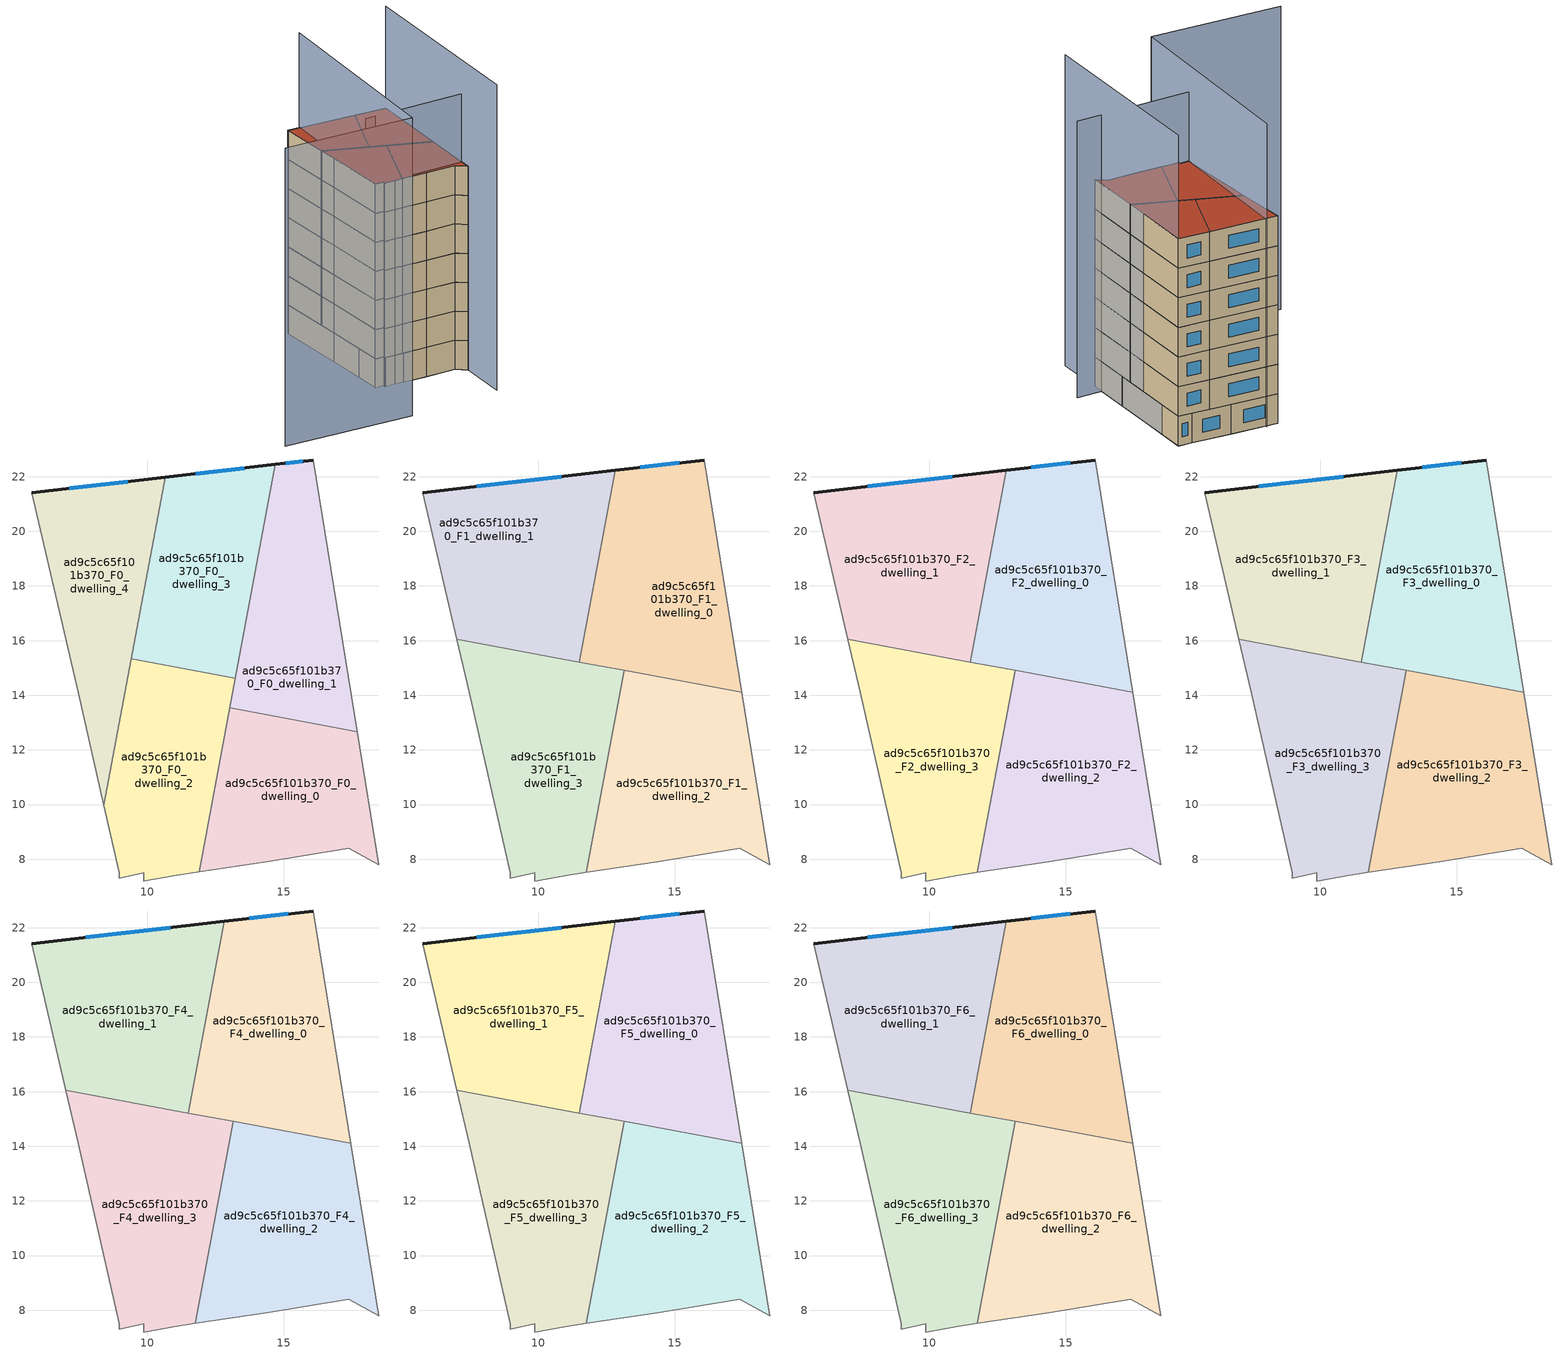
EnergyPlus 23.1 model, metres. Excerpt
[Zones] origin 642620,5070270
ad9c5c65f101b370_F0_dwelling_0
 floor ground (EU_floor_Construction): 18.48,7.8 17.69,12.67 13.03,13.54 11.9,7.54 14.38,7.9 17.38,8.4 z0
 wall adiabatic (EU_wall_Construction): 17.69,12.67 18.48,7.8 17.38,8.4 14.38,7.9 11.9,7.54 z0:3
 wall to ad9c5c65f101b370_F0_dwelling_1 (EU_wall_Construction): 13.03,13.54 17.69,12.67 z0:3
 wall to ad9c5c65f101b370_F0_dwelling_2 (EU_wall_Construction): 11.9,7.54 13.03,13.54 z0:3
ad9c5c65f101b370_F0_dwelling_1
 floor ground (EU_floor_Construction): 17.69,12.67 16.09,22.61 14.7,22.45 13.03,13.54 z0
 wall outside (EU_wall_Construction): 14.7,22.45 16.09,22.61 z0:3
 wall adiabatic (EU_wall_Construction): 16.09,22.61 17.69,12.67 z0:3
 wall to ad9c5c65f101b370_F0_dwelling_3 (EU_wall_Construction): 13.23,14.62 14.7,22.45 z0:3
 wall to ad9c5c65f101b370_F0_dwelling_2 (EU_wall_Construction): 13.03,13.54 13.23,14.62 z0:3
 window (EU_Window_Construction): 15.09,22.49 15.7,22.57 z0.84:2.16
ad9c5c65f101b370_F0_dwelling_2
 floor ground (EU_floor_Construction): 11.9,7.54 13.23,14.62 9.42,15.33 8.41,9.98 8.98,7.5 8.98,7.3 9.88,7.5 9.88,7.2 9.93,7.21 10.98,7.4 z0
 wall adiabatic (EU_wall_Construction): 11.9,7.54 10.98,7.4 9.93,7.21 9.88,7.2 9.88,7.5 8.98,7.3 8.98,7.5 8.41,9.98 z0:3
 wall to ad9c5c65f101b370_F0_dwelling_3 (EU_wall_Construction): 9.42,15.33 13.23,14.62 z0:3
 wall to ad9c5c65f101b370_F0_dwelling_4 (EU_wall_Construction): 8.41,9.98 9.42,15.33 z0:3
ad9c5c65f101b370_F0_dwelling_3
 floor ground (EU_floor_Construction): 13.23,14.62 14.7,22.45 10.66,21.98 9.42,15.33 z0
 wall outside (EU_wall_Construction): 10.66,21.98 14.7,22.45 z0:3
 wall to ad9c5c65f101b370_F0_dwelling_4 (EU_wall_Construction): 9.42,15.33 10.66,21.98 z0:3
 window (EU_Window_Construction): 11.79,22.11 13.57,22.32 z0.84:2.16
ad9c5c65f101b370_F0_dwelling_4
 floor ground (EU_floor_Construction): 8.41,9.98 10.66,21.98 5.78,21.41 7.48,14.11 z0
 wall outside (EU_wall_Construction): 5.78,21.41 10.66,21.98 z0:3
 wall adiabatic (EU_wall_Construction): 8.41,9.98 7.48,14.11 5.78,21.41 z0:3
 window (EU_Window_Construction): 7.15,21.57 9.29,21.82 z0.84:2.16
ad9c5c65f101b370_F1_dwelling_0
 floor to ad9c5c65f101b370_F0_dwelling_1 (EU_floor_Construction): 17.46,14.1 16.09,22.61 14.7,22.45 13.28,14.88 z3
 floor to ad9c5c65f101b370_F0_dwelling_3 (EU_floor_Construction): 13.28,14.88 14.7,22.45 12.83,22.23 11.52,15.21 z3
 wall outside (EU_wall_Construction): 12.83,22.23 16.09,22.61 z3:6
 wall to ad9c5c65f101b370_F1_dwelling_1 (EU_wall_Construction): 11.52,15.21 12.83,22.23 z3:6
 wall adiabatic (EU_wall_Construction): 16.09,22.61 17.46,14.1 z3:6
 wall to ad9c5c65f101b370_F1_dwelling_2 (EU_wall_Construction): 17.46,14.1 13.15,14.91 z3:6
 wall to ad9c5c65f101b370_F1_dwelling_3 (EU_wall_Construction): 13.15,14.91 11.52,15.21 z3:6
 window (EU_Window_Construction): 13.74,22.34 15.17,22.51 z3.84:5.16
ad9c5c65f101b370_F1_dwelling_1
 floor to ad9c5c65f101b370_F0_dwelling_4 (EU_floor_Construction): 9.46,15.6 10.66,21.98 5.78,21.41 7.02,16.06 z3
 floor to ad9c5c65f101b370_F0_dwelling_3 (EU_floor_Construction): 11.52,15.21 12.83,22.23 10.66,21.98 9.46,15.6 z3
 wall outside (EU_wall_Construction): 5.78,21.41 12.83,22.23 z3:6
 wall adiabatic (EU_wall_Construction): 7.02,16.06 5.78,21.41 z3:6
 wall to ad9c5c65f101b370_F1_dwelling_3 (EU_wall_Construction): 11.52,15.21 7.02,16.06 z3:6
 window (EU_Window_Construction): 7.75,21.64 10.85,22 z3.84:5.16
ad9c5c65f101b370_F1_dwelling_2
 floor to ad9c5c65f101b370_F0_dwelling_0 (EU_floor_Construction): 18.48,7.8 17.69,12.67 13.03,13.54 11.9,7.54 14.38,7.9 17.38,8.4 z3
 floor to ad9c5c65f101b370_F0_dwelling_2 (EU_floor_Construction): 11.9,7.54 13.23,14.62 13.1,14.64 11.77,7.52 z3
 floor to ad9c5c65f101b370_F0_dwelling_1 (EU_floor_Construction): 17.69,12.67 17.46,14.1 13.28,14.88 13.03,13.54 z3
 floor to ad9c5c65f101b370_F0_dwelling_3 (EU_floor_Construction): 13.23,14.62 13.28,14.88 13.15,14.91 13.1,14.64 z3
 wall adiabatic (EU_wall_Construction): 17.46,14.1 18.48,7.8 17.38,8.4 14.38,7.9 11.77,7.52 z3:6
 wall to ad9c5c65f101b370_F1_dwelling_3 (EU_wall_Construction): 11.77,7.52 13.15,14.91 z3:6
ad9c5c65f101b370_F1_dwelling_3
 floor to ad9c5c65f101b370_F0_dwelling_2 (EU_floor_Construction): 11.77,7.52 13.1,14.64 9.42,15.33 8.41,9.98 8.98,7.5 8.98,7.3 9.88,7.5 9.88,7.2 9.93,7.21 10.98,7.4 z3
 floor to ad9c5c65f101b370_F0_dwelling_4 (EU_floor_Construction): 8.41,9.98 9.46,15.6 7.02,16.06 7.48,14.11 z3
 floor to ad9c5c65f101b370_F0_dwelling_3 (EU_floor_Construction): 13.1,14.64 13.15,14.91 9.46,15.6 9.42,15.33 z3
 wall adiabatic (EU_wall_Construction): 11.77,7.52 10.98,7.4 9.88,7.2 9.88,7.5 8.98,7.3 8.98,7.5 7.48,14.11 7.02,16.06 z3:6
ad9c5c65f101b370_F2_dwelling_0
 floor to ad9c5c65f101b370_F1_dwelling_0 (EU_floor_Construction): 17.46,14.1 16.09,22.61 12.83,22.23 11.52,15.21 z6
 wall outside (EU_wall_Construction): 12.83,22.23 16.09,22.61 z6:9
 wall to ad9c5c65f101b370_F2_dwelling_1 (EU_wall_Construction): 11.52,15.21 12.83,22.23 z6:9
 wall adiabatic (EU_wall_Construction): 16.09,22.61 17.46,14.1 z6:9
 wall to ad9c5c65f101b370_F2_dwelling_2 (EU_wall_Construction): 17.46,14.1 13.15,14.91 z6:9
 wall to ad9c5c65f101b370_F2_dwelling_3 (EU_wall_Construction): 13.15,14.91 11.52,15.21 z6:9
 window (EU_Window_Construction): 13.74,22.34 15.17,22.51 z6.84:8.16
ad9c5c65f101b370_F2_dwelling_1
 floor to ad9c5c65f101b370_F1_dwelling_1 (EU_floor_Construction): 11.52,15.21 12.83,22.23 5.78,21.41 7.02,16.06 z6
 wall outside (EU_wall_Construction): 5.78,21.41 12.83,22.23 z6:9
 wall adiabatic (EU_wall_Construction): 7.02,16.06 5.78,21.41 z6:9
 wall to ad9c5c65f101b370_F2_dwelling_3 (EU_wall_Construction): 11.52,15.21 7.02,16.06 z6:9
 window (EU_Window_Construction): 7.75,21.64 10.85,22 z6.84:8.16
ad9c5c65f101b370_F2_dwelling_2
 floor to ad9c5c65f101b370_F1_dwelling_2 (EU_floor_Construction): 18.48,7.8 17.46,14.1 13.15,14.91 11.77,7.52 14.38,7.9 17.38,8.4 z6
 wall adiabatic (EU_wall_Construction): 17.46,14.1 18.48,7.8 17.38,8.4 14.38,7.9 11.77,7.52 z6:9
 wall to ad9c5c65f101b370_F2_dwelling_3 (EU_wall_Construction): 11.77,7.52 13.15,14.91 z6:9
ad9c5c65f101b370_F2_dwelling_3
 floor to ad9c5c65f101b370_F1_dwelling_3 (EU_floor_Construction): 11.77,7.52 13.15,14.91 7.02,16.06 7.48,14.11 8.98,7.5 8.98,7.3 9.88,7.5 9.88,7.2 10.98,7.4 z6
 wall adiabatic (EU_wall_Construction): 11.77,7.52 10.98,7.4 9.88,7.2 9.88,7.5 8.98,7.3 8.98,7.5 7.48,14.11 7.02,16.06 z6:9
ad9c5c65f101b370_F3_dwelling_0
 floor to ad9c5c65f101b370_F2_dwelling_0 (EU_floor_Construction): 17.46,14.1 16.09,22.61 12.83,22.23 11.52,15.21 z9
 wall outside (EU_wall_Construction): 12.83,22.23 16.09,22.61 z9:12
 wall to ad9c5c65f101b370_F3_dwelling_1 (EU_wall_Construction): 11.52,15.21 12.83,22.23 z9:12
 wall adiabatic (EU_wall_Construction): 16.09,22.61 17.46,14.1 z9:12
 wall to ad9c5c65f101b370_F3_dwelling_2 (EU_wall_Construction): 17.46,14.1 13.15,14.91 z9:12
 wall to ad9c5c65f101b370_F3_dwelling_3 (EU_wall_Construction): 13.15,14.91 11.52,15.21 z9:12
 window (EU_Window_Construction): 13.74,22.34 15.17,22.51 z9.84:11.16
ad9c5c65f101b370_F3_dwelling_1
 floor to ad9c5c65f101b370_F2_dwelling_1 (EU_floor_Construction): 11.52,15.21 12.83,22.23 5.78,21.41 7.02,16.06 z9
 wall outside (EU_wall_Construction): 5.78,21.41 12.83,22.23 z9:12
 wall adiabatic (EU_wall_Construction): 7.02,16.06 5.78,21.41 z9:12
 wall to ad9c5c65f101b370_F3_dwelling_3 (EU_wall_Construction): 11.52,15.21 7.02,16.06 z9:12
 window (EU_Window_Construction): 7.75,21.64 10.85,22 z9.84:11.16
ad9c5c65f101b370_F3_dwelling_2
 floor to ad9c5c65f101b370_F2_dwelling_2 (EU_floor_Construction): 18.48,7.8 17.46,14.1 13.15,14.91 11.77,7.52 14.38,7.9 17.38,8.4 z9
 wall adiabatic (EU_wall_Construction): 17.46,14.1 18.48,7.8 17.38,8.4 14.38,7.9 11.77,7.52 z9:12
 wall to ad9c5c65f101b370_F3_dwelling_3 (EU_wall_Construction): 11.77,7.52 13.15,14.91 z9:12
ad9c5c65f101b370_F3_dwelling_3
 floor to ad9c5c65f101b370_F2_dwelling_3 (EU_floor_Construction): 11.77,7.52 13.15,14.91 7.02,16.06 7.48,14.11 8.98,7.5 8.98,7.3 9.88,7.5 9.88,7.2 10.98,7.4 z9
 wall adiabatic (EU_wall_Construction): 11.77,7.52 10.98,7.4 9.88,7.2 9.88,7.5 8.98,7.3 8.98,7.5 7.48,14.11 7.02,16.06 z9:12
ad9c5c65f101b370_F4_dwelling_0
 floor to ad9c5c65f101b370_F3_dwelling_0 (EU_floor_Construction): 17.46,14.1 16.09,22.61 12.83,22.23 11.52,15.21 z12
 wall outside (EU_wall_Construction): 12.83,22.23 16.09,22.61 z12:15
 wall to ad9c5c65f101b370_F4_dwelling_1 (EU_wall_Construction): 11.52,15.21 12.83,22.23 z12:15
 wall adiabatic (EU_wall_Construction): 16.09,22.61 17.46,14.1 z12:15
 wall to ad9c5c65f101b370_F4_dwelling_2 (EU_wall_Construction): 17.46,14.1 13.15,14.91 z12:15
 wall to ad9c5c65f101b370_F4_dwelling_3 (EU_wall_Construction): 13.15,14.91 11.52,15.21 z12:15
 window (EU_Window_Construction): 13.74,22.34 15.17,22.51 z12.84:14.16
ad9c5c65f101b370_F4_dwelling_1
 floor to ad9c5c65f101b370_F3_dwelling_1 (EU_floor_Construction): 11.52,15.21 12.83,22.23 5.78,21.41 7.02,16.06 z12
 wall outside (EU_wall_Construction): 5.78,21.41 12.83,22.23 z12:15
 wall adiabatic (EU_wall_Construction): 7.02,16.06 5.78,21.41 z12:15
 wall to ad9c5c65f101b370_F4_dwelling_3 (EU_wall_Construction): 11.52,15.21 7.02,16.06 z12:15
 window (EU_Window_Construction): 7.75,21.64 10.85,22 z12.84:14.16
ad9c5c65f101b370_F4_dwelling_2
 floor to ad9c5c65f101b370_F3_dwelling_2 (EU_floor_Construction): 18.48,7.8 17.46,14.1 13.15,14.91 11.77,7.52 14.38,7.9 17.38,8.4 z12
 wall adiabatic (EU_wall_Construction): 17.46,14.1 18.48,7.8 17.38,8.4 14.38,7.9 11.77,7.52 z12:15
 wall to ad9c5c65f101b370_F4_dwelling_3 (EU_wall_Construction): 11.77,7.52 13.15,14.91 z12:15
ad9c5c65f101b370_F4_dwelling_3
 floor to ad9c5c65f101b370_F3_dwelling_3 (EU_floor_Construction): 11.77,7.52 13.15,14.91 7.02,16.06 7.48,14.11 8.98,7.5 8.98,7.3 9.88,7.5 9.88,7.2 10.98,7.4 z12
 wall adiabatic (EU_wall_Construction): 11.77,7.52 10.98,7.4 9.88,7.2 9.88,7.5 8.98,7.3 8.98,7.5 7.48,14.11 7.02,16.06 z12:15
ad9c5c65f101b370_F5_dwelling_0
 floor to ad9c5c65f101b370_F4_dwelling_0 (EU_floor_Construction): 17.46,14.1 16.09,22.61 12.83,22.23 11.52,15.21 z15
 wall outside (EU_wall_Construction): 12.83,22.23 16.09,22.61 z15:18
 wall to ad9c5c65f101b370_F5_dwelling_1 (EU_wall_Construction): 11.52,15.21 12.83,22.23 z15:18
 wall adiabatic (EU_wall_Construction): 16.09,22.61 17.46,14.1 z15:18
 wall to ad9c5c65f101b370_F5_dwelling_2 (EU_wall_Construction): 17.46,14.1 13.15,14.91 z15:18
 wall to ad9c5c65f101b370_F5_dwelling_3 (EU_wall_Construction): 13.15,14.91 11.52,15.21 z15:18
 window (EU_Window_Construction): 13.74,22.34 15.17,22.51 z15.84:17.16
ad9c5c65f101b370_F5_dwelling_1
 floor to ad9c5c65f101b370_F4_dwelling_1 (EU_floor_Construction): 11.52,15.21 12.83,22.23 5.78,21.41 7.02,16.06 z15
 wall outside (EU_wall_Construction): 5.78,21.41 12.83,22.23 z15:18
 wall adiabatic (EU_wall_Construction): 7.02,16.06 5.78,21.41 z15:18
 wall to ad9c5c65f101b370_F5_dwelling_3 (EU_wall_Construction): 11.52,15.21 7.02,16.06 z15:18
 window (EU_Window_Construction): 7.75,21.64 10.85,22 z15.84:17.16
ad9c5c65f101b370_F5_dwelling_2
 floor to ad9c5c65f101b370_F4_dwelling_2 (EU_floor_Construction): 18.48,7.8 17.46,14.1 13.15,14.91 11.77,7.52 14.38,7.9 17.38,8.4 z15
 wall adiabatic (EU_wall_Construction): 17.46,14.1 18.48,7.8 17.38,8.4 14.38,7.9 11.77,7.52 z15:18
 wall to ad9c5c65f101b370_F5_dwelling_3 (EU_wall_Construction): 11.77,7.52 13.15,14.91 z15:18
ad9c5c65f101b370_F5_dwelling_3
 floor to ad9c5c65f101b370_F4_dwelling_3 (EU_floor_Construction): 11.77,7.52 13.15,14.91 7.02,16.06 7.48,14.11 8.98,7.5 8.98,7.3 9.88,7.5 9.88,7.2 10.98,7.4 z15
 wall adiabatic (EU_wall_Construction): 11.77,7.52 10.98,7.4 9.88,7.2 9.88,7.5 8.98,7.3 8.98,7.5 7.48,14.11 7.02,16.06 z15:18
ad9c5c65f101b370_F6_dwelling_0
 floor to ad9c5c65f101b370_F5_dwelling_0 (EU_floor_Construction): 17.46,14.1 16.09,22.61 12.83,22.23 11.52,15.21 z18
 wall outside (EU_wall_Construction): 12.83,22.23 16.09,22.61 z18:21
 wall to ad9c5c65f101b370_F6_dwelling_1 (EU_wall_Construction): 11.52,15.21 12.83,22.23 z18:21
 wall adiabatic (EU_wall_Construction): 16.09,22.61 17.46,14.1 z18:21
 wall to ad9c5c65f101b370_F6_dwelling_2 (EU_wall_Construction): 17.46,14.1 13.15,14.91 z18:21
 wall to ad9c5c65f101b370_F6_dwelling_3 (EU_wall_Construction): 13.15,14.91 11.52,15.21 z18:21
 window (EU_Window_Construction): 13.74,22.34 15.17,22.51 z18.84:20.16
 roof outside (EU_roof_Construction): 16.09,22.61 17.46,14.1 11.52,15.21 12.83,22.23 z21
ad9c5c65f101b370_F6_dwelling_1
 floor to ad9c5c65f101b370_F5_dwelling_1 (EU_floor_Construction): 11.52,15.21 12.83,22.23 5.78,21.41 7.02,16.06 z18
 wall outside (EU_wall_Construction): 5.78,21.41 12.83,22.23 z18:21
 wall adiabatic (EU_wall_Construction): 7.02,16.06 5.78,21.41 z18:21
 wall to ad9c5c65f101b370_F6_dwelling_3 (EU_wall_Construction): 11.52,15.21 7.02,16.06 z18:21
 window (EU_Window_Construction): 7.75,21.64 10.85,22 z18.84:20.16
 roof outside (EU_roof_Construction): 12.83,22.23 11.52,15.21 7.02,16.06 5.78,21.41 z21
ad9c5c65f101b370_F6_dwelling_2
 floor to ad9c5c65f101b370_F5_dwelling_2 (EU_floor_Construction): 18.48,7.8 17.46,14.1 13.15,14.91 11.77,7.52 14.38,7.9 17.38,8.4 z18
 wall adiabatic (EU_wall_Construction): 17.46,14.1 18.48,7.8 17.38,8.4 14.38,7.9 11.77,7.52 z18:21
 wall to ad9c5c65f101b370_F6_dwelling_3 (EU_wall_Construction): 11.77,7.52 13.15,14.91 z18:21
 roof outside (EU_roof_Construction): 17.46,14.1 18.48,7.8 17.38,8.4 14.38,7.9 11.77,7.52 13.15,14.91 z21
ad9c5c65f101b370_F6_dwelling_3
 floor to ad9c5c65f101b370_F5_dwelling_3 (EU_floor_Construction): 11.77,7.52 13.15,14.91 7.02,16.06 7.48,14.11 8.98,7.5 8.98,7.3 9.88,7.5 9.88,7.2 10.98,7.4 z18
 wall adiabatic (EU_wall_Construction): 11.77,7.52 10.98,7.4 9.88,7.2 9.88,7.5 8.98,7.3 8.98,7.5 7.48,14.11 7.02,16.06 z18:21
 roof outside (EU_roof_Construction): 13.15,14.91 11.77,7.52 10.98,7.4 9.88,7.2 9.88,7.5 8.98,7.3 8.98,7.5 7.48,14.11 7.02,16.06 z21
shading: 7.93,7.15 20.83,9.47 z0:28; 7.04,21.75 9.94,0.4 / 9.94,0.4 -3.53,-1.43 z0:30.7; 19.32,2.65 16.09,22.61 z0:31.5
[Building]
EU S2 Campaign: North Axis=0; Terrain=City; Solar Distribution=FullExterior
[Site:Location]
Lyon-Bron: Latitude=45.75; Longitude=5; Time Zone=1; Elevation=198
[SizingPeriod:WeatherFileDays]
AnnualSizingPeriod: Begin Month=1; Begin Day of Month=1; End Month=12; End Day of Month=31; Day of Week for Start Day=Monday; Use Weather File Daylight Saving Period=No; Use Weather File Rain and Snow Indicators=No
[MATERIAL]
EU_InternalMass_Material: Roughness=MediumRough; Thickness=0.1; Conductivity=1; Density=1800; Specific Heat=900; Thermal Absorptance=0.9; Solar Absorptance=0.7; Visible Absorptance=0.7
[MATERIAL:NOMASS] Roughness=MediumRough; Thermal Absorptance=0.9; Solar Absorptance=0.7; Visible Absorptance=0.7
Name | Thermal Resistance
EU_wall_NoMass | 0.776494
EU_roof_NoMass | 0.486893
EU_floor_NoMass | 0.421597
[WINDOWMATERIAL:SIMPLEGLAZINGSYSTEM]
EU_Window_SimpleGlazing: UFactor=4.24961; Solar Heat Gain Coefficient=0.83; Visible Transmittance=0.83
[CONSTRUCTION]
EU_wall_Construction: EU_wall_NoMass
EU_roof_Construction: EU_roof_NoMass
EU_floor_Construction: EU_floor_NoMass
EU_InternalMass_Construction: EU_InternalMass_Material
EU_Window_Construction: EU_Window_SimpleGlazing
[ZONE] Type=1; Multiplier=1; Ceiling Height=autocalculate; Floor Area=autocalculate; Part of Total Floor Area=Yes
Name | Volume
ad9c5c65f101b370_F0_dwelling_0 | 85.6956
ad9c5c65f101b370_F1_dwelling_0; ad9c5c65f101b370_F2_dwelling_0; ad9c5c65f101b370_F3_dwelling_0; ad9c5c65f101b370_F4_dwelling_0; ad9c5c65f101b370_F5_dwelling_0; ad9c5c65f101b370_F6_dwelling_0; ad9c5c65f101b370_F1_dwelling_1; ad9c5c65f101b370_F2_dwelling_1; ad9c5c65f101b370_F3_dwelling_1; ad9c5c65f101b370_F4_dwelling_1; ad9c5c65f101b370_F5_dwelling_1; ad9c5c65f101b370_F6_dwelling_1 | 107.144
ad9c5c65f101b370_F0_dwelling_1 | 85.7007
ad9c5c65f101b370_F0_dwelling_2 | 85.719
ad9c5c65f101b370_F1_dwelling_2; ad9c5c65f101b370_F2_dwelling_2; ad9c5c65f101b370_F3_dwelling_2; ad9c5c65f101b370_F4_dwelling_2; ad9c5c65f101b370_F5_dwelling_2; ad9c5c65f101b370_F6_dwelling_2 | 107.134
ad9c5c65f101b370_F0_dwelling_3 | 85.7314
ad9c5c65f101b370_F1_dwelling_3; ad9c5c65f101b370_F2_dwelling_3; ad9c5c65f101b370_F3_dwelling_3; ad9c5c65f101b370_F4_dwelling_3; ad9c5c65f101b370_F5_dwelling_3; ad9c5c65f101b370_F6_dwelling_3 | 107.14
ad9c5c65f101b370_F0_dwelling_4 | 85.6948
[INTERNALMASS] Construction=EU_InternalMass_Construction
Name | Zone or ZoneList | Surface Area
ad9c5c65f101b370_F0_dwelling_0_EU_InternalMass | ad9c5c65f101b370_F0_dwelling_0 | 28.5659
ad9c5c65f101b370_F0_dwelling_1_EU_InternalMass | ad9c5c65f101b370_F0_dwelling_1 | 28.5675
ad9c5c65f101b370_F0_dwelling_2_EU_InternalMass | ad9c5c65f101b370_F0_dwelling_2 | 28.5735
ad9c5c65f101b370_F0_dwelling_3_EU_InternalMass | ad9c5c65f101b370_F0_dwelling_3 | 28.5773
ad9c5c65f101b370_F0_dwelling_4_EU_InternalMass | ad9c5c65f101b370_F0_dwelling_4 | 28.5651
ad9c5c65f101b370_F1_dwelling_0_EU_InternalMass | ad9c5c65f101b370_F1_dwelling_0 | 35.7145
ad9c5c65f101b370_F1_dwelling_1_EU_InternalMass | ad9c5c65f101b370_F1_dwelling_1 | 35.7146
ad9c5c65f101b370_F1_dwelling_2_EU_InternalMass | ad9c5c65f101b370_F1_dwelling_2 | 35.7112
ad9c5c65f101b370_F1_dwelling_3_EU_InternalMass | ad9c5c65f101b370_F1_dwelling_3 | 35.7138
ad9c5c65f101b370_F2_dwelling_0_EU_InternalMass | ad9c5c65f101b370_F2_dwelling_0 | 35.7145
ad9c5c65f101b370_F2_dwelling_1_EU_InternalMass | ad9c5c65f101b370_F2_dwelling_1 | 35.7146
ad9c5c65f101b370_F2_dwelling_2_EU_InternalMass | ad9c5c65f101b370_F2_dwelling_2 | 35.7112
ad9c5c65f101b370_F2_dwelling_3_EU_InternalMass | ad9c5c65f101b370_F2_dwelling_3 | 35.7138
ad9c5c65f101b370_F3_dwelling_0_EU_InternalMass | ad9c5c65f101b370_F3_dwelling_0 | 35.7145
ad9c5c65f101b370_F3_dwelling_1_EU_InternalMass | ad9c5c65f101b370_F3_dwelling_1 | 35.7146
ad9c5c65f101b370_F3_dwelling_2_EU_InternalMass | ad9c5c65f101b370_F3_dwelling_2 | 35.7112
ad9c5c65f101b370_F3_dwelling_3_EU_InternalMass | ad9c5c65f101b370_F3_dwelling_3 | 35.7138
ad9c5c65f101b370_F4_dwelling_0_EU_InternalMass | ad9c5c65f101b370_F4_dwelling_0 | 35.7145
ad9c5c65f101b370_F4_dwelling_1_EU_InternalMass | ad9c5c65f101b370_F4_dwelling_1 | 35.7146
ad9c5c65f101b370_F4_dwelling_2_EU_InternalMass | ad9c5c65f101b370_F4_dwelling_2 | 35.7112
ad9c5c65f101b370_F4_dwelling_3_EU_InternalMass | ad9c5c65f101b370_F4_dwelling_3 | 35.7138
ad9c5c65f101b370_F5_dwelling_0_EU_InternalMass | ad9c5c65f101b370_F5_dwelling_0 | 35.7145
ad9c5c65f101b370_F5_dwelling_1_EU_InternalMass | ad9c5c65f101b370_F5_dwelling_1 | 35.7146
ad9c5c65f101b370_F5_dwelling_2_EU_InternalMass | ad9c5c65f101b370_F5_dwelling_2 | 35.7112
ad9c5c65f101b370_F5_dwelling_3_EU_InternalMass | ad9c5c65f101b370_F5_dwelling_3 | 35.7138
ad9c5c65f101b370_F6_dwelling_0_EU_InternalMass | ad9c5c65f101b370_F6_dwelling_0 | 35.7145
ad9c5c65f101b370_F6_dwelling_1_EU_InternalMass | ad9c5c65f101b370_F6_dwelling_1 | 35.7146
ad9c5c65f101b370_F6_dwelling_2_EU_InternalMass | ad9c5c65f101b370_F6_dwelling_2 | 35.7112
ad9c5c65f101b370_F6_dwelling_3_EU_InternalMass | ad9c5c65f101b370_F6_dwelling_3 | 35.7138
[OTHEREQUIPMENT] Fuel Type=Electricity; Design Level Calculation Method=Watts/Area; Power per Zone Floor Area=1; Fraction Latent=0; Fraction Radiant=0; Fraction Lost=0; Carbon Dioxide Generation Rate=0; EndUse Subcategory=EU_Step8_InternalGains
Name | Zone or ZoneList or Space or SpaceList | Schedule
EU_Step8_InternalGain_ad9c5c65f101b370_F0_dwelling_0_f000 | ad9c5c65f101b370_F0_dwelling_0 | EU_Step8_GainSchedule_ad9c5c65f101b370_F0_dwelling_0_f000
EU_Step8_InternalGain_ad9c5c65f101b370_F0_dwelling_1_f000 | ad9c5c65f101b370_F0_dwelling_1 | EU_Step8_GainSchedule_ad9c5c65f101b370_F0_dwelling_1_f000
EU_Step8_InternalGain_ad9c5c65f101b370_F0_dwelling_2_f000 | ad9c5c65f101b370_F0_dwelling_2 | EU_Step8_GainSchedule_ad9c5c65f101b370_F0_dwelling_2_f000
EU_Step8_InternalGain_ad9c5c65f101b370_F0_dwelling_3_f000 | ad9c5c65f101b370_F0_dwelling_3 | EU_Step8_GainSchedule_ad9c5c65f101b370_F0_dwelling_3_f000
EU_Step8_InternalGain_ad9c5c65f101b370_F0_dwelling_4_f000 | ad9c5c65f101b370_F0_dwelling_4 | EU_Step8_GainSchedule_ad9c5c65f101b370_F0_dwelling_4_f000
EU_Step8_InternalGain_ad9c5c65f101b370_F1_dwelling_0_f000 | ad9c5c65f101b370_F1_dwelling_0 | EU_Step8_GainSchedule_ad9c5c65f101b370_F1_dwelling_0_f000
EU_Step8_InternalGain_ad9c5c65f101b370_F1_dwelling_1_f000 | ad9c5c65f101b370_F1_dwelling_1 | EU_Step8_GainSchedule_ad9c5c65f101b370_F1_dwelling_1_f000
EU_Step8_InternalGain_ad9c5c65f101b370_F1_dwelling_2_f000 | ad9c5c65f101b370_F1_dwelling_2 | EU_Step8_GainSchedule_ad9c5c65f101b370_F1_dwelling_2_f000
EU_Step8_InternalGain_ad9c5c65f101b370_F1_dwelling_3_f000 | ad9c5c65f101b370_F1_dwelling_3 | EU_Step8_GainSchedule_ad9c5c65f101b370_F1_dwelling_3_f000
EU_Step8_InternalGain_ad9c5c65f101b370_F2_dwelling_0_f000 | ad9c5c65f101b370_F2_dwelling_0 | EU_Step8_GainSchedule_ad9c5c65f101b370_F2_dwelling_0_f000
EU_Step8_InternalGain_ad9c5c65f101b370_F2_dwelling_1_f000 | ad9c5c65f101b370_F2_dwelling_1 | EU_Step8_GainSchedule_ad9c5c65f101b370_F2_dwelling_1_f000
EU_Step8_InternalGain_ad9c5c65f101b370_F2_dwelling_2_f000 | ad9c5c65f101b370_F2_dwelling_2 | EU_Step8_GainSchedule_ad9c5c65f101b370_F2_dwelling_2_f000
EU_Step8_InternalGain_ad9c5c65f101b370_F2_dwelling_3_f000 | ad9c5c65f101b370_F2_dwelling_3 | EU_Step8_GainSchedule_ad9c5c65f101b370_F2_dwelling_3_f000
EU_Step8_InternalGain_ad9c5c65f101b370_F3_dwelling_0_f000 | ad9c5c65f101b370_F3_dwelling_0 | EU_Step8_GainSchedule_ad9c5c65f101b370_F3_dwelling_0_f000
EU_Step8_InternalGain_ad9c5c65f101b370_F3_dwelling_1_f000 | ad9c5c65f101b370_F3_dwelling_1 | EU_Step8_GainSchedule_ad9c5c65f101b370_F3_dwelling_1_f000
EU_Step8_InternalGain_ad9c5c65f101b370_F3_dwelling_2_f000 | ad9c5c65f101b370_F3_dwelling_2 | EU_Step8_GainSchedule_ad9c5c65f101b370_F3_dwelling_2_f000
EU_Step8_InternalGain_ad9c5c65f101b370_F3_dwelling_3_f000 | ad9c5c65f101b370_F3_dwelling_3 | EU_Step8_GainSchedule_ad9c5c65f101b370_F3_dwelling_3_f000
EU_Step8_InternalGain_ad9c5c65f101b370_F4_dwelling_0_f000 | ad9c5c65f101b370_F4_dwelling_0 | EU_Step8_GainSchedule_ad9c5c65f101b370_F4_dwelling_0_f000
EU_Step8_InternalGain_ad9c5c65f101b370_F4_dwelling_1_f000 | ad9c5c65f101b370_F4_dwelling_1 | EU_Step8_GainSchedule_ad9c5c65f101b370_F4_dwelling_1_f000
EU_Step8_InternalGain_ad9c5c65f101b370_F4_dwelling_2_f000 | ad9c5c65f101b370_F4_dwelling_2 | EU_Step8_GainSchedule_ad9c5c65f101b370_F4_dwelling_2_f000
EU_Step8_InternalGain_ad9c5c65f101b370_F4_dwelling_3_f000 | ad9c5c65f101b370_F4_dwelling_3 | EU_Step8_GainSchedule_ad9c5c65f101b370_F4_dwelling_3_f000
EU_Step8_InternalGain_ad9c5c65f101b370_F5_dwelling_0_f000 | ad9c5c65f101b370_F5_dwelling_0 | EU_Step8_GainSchedule_ad9c5c65f101b370_F5_dwelling_0_f000
EU_Step8_InternalGain_ad9c5c65f101b370_F5_dwelling_1_f000 | ad9c5c65f101b370_F5_dwelling_1 | EU_Step8_GainSchedule_ad9c5c65f101b370_F5_dwelling_1_f000
EU_Step8_InternalGain_ad9c5c65f101b370_F5_dwelling_2_f000 | ad9c5c65f101b370_F5_dwelling_2 | EU_Step8_GainSchedule_ad9c5c65f101b370_F5_dwelling_2_f000
EU_Step8_InternalGain_ad9c5c65f101b370_F5_dwelling_3_f000 | ad9c5c65f101b370_F5_dwelling_3 | EU_Step8_GainSchedule_ad9c5c65f101b370_F5_dwelling_3_f000
EU_Step8_InternalGain_ad9c5c65f101b370_F6_dwelling_0_f000 | ad9c5c65f101b370_F6_dwelling_0 | EU_Step8_GainSchedule_ad9c5c65f101b370_F6_dwelling_0_f000
EU_Step8_InternalGain_ad9c5c65f101b370_F6_dwelling_1_f000 | ad9c5c65f101b370_F6_dwelling_1 | EU_Step8_GainSchedule_ad9c5c65f101b370_F6_dwelling_1_f000
EU_Step8_InternalGain_ad9c5c65f101b370_F6_dwelling_2_f000 | ad9c5c65f101b370_F6_dwelling_2 | EU_Step8_GainSchedule_ad9c5c65f101b370_F6_dwelling_2_f000
EU_Step8_InternalGain_ad9c5c65f101b370_F6_dwelling_3_f000 | ad9c5c65f101b370_F6_dwelling_3 | EU_Step8_GainSchedule_ad9c5c65f101b370_F6_dwelling_3_f000
[ZONEVENTILATION:DESIGNFLOWRATE] Schedule=EU_AlwaysOn; Design Flow Rate Calculation Method=AirChanges/Hour; Air Changes per Hour=0.693814; Ventilation Type=Natural; Fan Pressure Rise=0; Fan Total Efficiency=1; Constant Term Coefficient=1; Temperature Term Coefficient=0; Velocity Term Coefficient=0; Velocity Squared Term Coefficient=0; Minimum Indoor Temperature=-100; Maximum Indoor Temperature=100; Delta Temperature=-100; Minimum Outdoor Temperature=-100; Maximum Outdoor Temperature=100; Maximum Wind Speed=40
Name | Zone or ZoneList or Space or SpaceList
EU_ConstantAir_ad9c5c65f101b370_F0_dwelling_0 | ad9c5c65f101b370_F0_dwelling_0
EU_ConstantAir_ad9c5c65f101b370_F0_dwelling_1 | ad9c5c65f101b370_F0_dwelling_1
EU_ConstantAir_ad9c5c65f101b370_F0_dwelling_2 | ad9c5c65f101b370_F0_dwelling_2
EU_ConstantAir_ad9c5c65f101b370_F0_dwelling_3 | ad9c5c65f101b370_F0_dwelling_3
EU_ConstantAir_ad9c5c65f101b370_F0_dwelling_4 | ad9c5c65f101b370_F0_dwelling_4
EU_ConstantAir_ad9c5c65f101b370_F1_dwelling_0 | ad9c5c65f101b370_F1_dwelling_0
EU_ConstantAir_ad9c5c65f101b370_F1_dwelling_1 | ad9c5c65f101b370_F1_dwelling_1
EU_ConstantAir_ad9c5c65f101b370_F1_dwelling_2 | ad9c5c65f101b370_F1_dwelling_2
EU_ConstantAir_ad9c5c65f101b370_F1_dwelling_3 | ad9c5c65f101b370_F1_dwelling_3
EU_ConstantAir_ad9c5c65f101b370_F2_dwelling_0 | ad9c5c65f101b370_F2_dwelling_0
EU_ConstantAir_ad9c5c65f101b370_F2_dwelling_1 | ad9c5c65f101b370_F2_dwelling_1
EU_ConstantAir_ad9c5c65f101b370_F2_dwelling_2 | ad9c5c65f101b370_F2_dwelling_2
EU_ConstantAir_ad9c5c65f101b370_F2_dwelling_3 | ad9c5c65f101b370_F2_dwelling_3
EU_ConstantAir_ad9c5c65f101b370_F3_dwelling_0 | ad9c5c65f101b370_F3_dwelling_0
EU_ConstantAir_ad9c5c65f101b370_F3_dwelling_1 | ad9c5c65f101b370_F3_dwelling_1
EU_ConstantAir_ad9c5c65f101b370_F3_dwelling_2 | ad9c5c65f101b370_F3_dwelling_2
EU_ConstantAir_ad9c5c65f101b370_F3_dwelling_3 | ad9c5c65f101b370_F3_dwelling_3
EU_ConstantAir_ad9c5c65f101b370_F4_dwelling_0 | ad9c5c65f101b370_F4_dwelling_0
EU_ConstantAir_ad9c5c65f101b370_F4_dwelling_1 | ad9c5c65f101b370_F4_dwelling_1
EU_ConstantAir_ad9c5c65f101b370_F4_dwelling_2 | ad9c5c65f101b370_F4_dwelling_2
EU_ConstantAir_ad9c5c65f101b370_F4_dwelling_3 | ad9c5c65f101b370_F4_dwelling_3
EU_ConstantAir_ad9c5c65f101b370_F5_dwelling_0 | ad9c5c65f101b370_F5_dwelling_0
EU_ConstantAir_ad9c5c65f101b370_F5_dwelling_1 | ad9c5c65f101b370_F5_dwelling_1
EU_ConstantAir_ad9c5c65f101b370_F5_dwelling_2 | ad9c5c65f101b370_F5_dwelling_2
EU_ConstantAir_ad9c5c65f101b370_F5_dwelling_3 | ad9c5c65f101b370_F5_dwelling_3
EU_ConstantAir_ad9c5c65f101b370_F6_dwelling_0 | ad9c5c65f101b370_F6_dwelling_0
EU_ConstantAir_ad9c5c65f101b370_F6_dwelling_1 | ad9c5c65f101b370_F6_dwelling_1
EU_ConstantAir_ad9c5c65f101b370_F6_dwelling_2 | ad9c5c65f101b370_F6_dwelling_2
EU_ConstantAir_ad9c5c65f101b370_F6_dwelling_3 | ad9c5c65f101b370_F6_dwelling_3
[HVACTEMPLATE:THERMOSTAT] Constant Heating Setpoint=20; Constant Cooling Setpoint=50
EU_HeatOnly_ad9c5c65f101b370_F0_dwelling_0; EU_HeatOnly_ad9c5c65f101b370_F0_dwelling_1; EU_HeatOnly_ad9c5c65f101b370_F0_dwelling_2; EU_HeatOnly_ad9c5c65f101b370_F0_dwelling_3; EU_HeatOnly_ad9c5c65f101b370_F0_dwelling_4; EU_HeatOnly_ad9c5c65f101b370_F1_dwelling_0; EU_HeatOnly_ad9c5c65f101b370_F1_dwelling_1; EU_HeatOnly_ad9c5c65f101b370_F1_dwelling_2; EU_HeatOnly_ad9c5c65f101b370_F1_dwelling_3; EU_HeatOnly_ad9c5c65f101b370_F2_dwelling_0; EU_HeatOnly_ad9c5c65f101b370_F2_dwelling_1; EU_HeatOnly_ad9c5c65f101b370_F2_dwelling_2; EU_HeatOnly_ad9c5c65f101b370_F2_dwelling_3; EU_HeatOnly_ad9c5c65f101b370_F3_dwelling_0; EU_HeatOnly_ad9c5c65f101b370_F3_dwelling_1; EU_HeatOnly_ad9c5c65f101b370_F3_dwelling_2; EU_HeatOnly_ad9c5c65f101b370_F3_dwelling_3; EU_HeatOnly_ad9c5c65f101b370_F4_dwelling_0; EU_HeatOnly_ad9c5c65f101b370_F4_dwelling_1; EU_HeatOnly_ad9c5c65f101b370_F4_dwelling_2; EU_HeatOnly_ad9c5c65f101b370_F4_dwelling_3; EU_HeatOnly_ad9c5c65f101b370_F5_dwelling_0; EU_HeatOnly_ad9c5c65f101b370_F5_dwelling_1; EU_HeatOnly_ad9c5c65f101b370_F5_dwelling_2; EU_HeatOnly_ad9c5c65f101b370_F5_dwelling_3; EU_HeatOnly_ad9c5c65f101b370_F6_dwelling_0; EU_HeatOnly_ad9c5c65f101b370_F6_dwelling_1; EU_HeatOnly_ad9c5c65f101b370_F6_dwelling_2; EU_HeatOnly_ad9c5c65f101b370_F6_dwelling_3
[HVACTEMPLATE:ZONE:IDEALLOADSAIRSYSTEM] System Availability Schedule=EU_AlwaysOn; Maximum Heating Supply Air Temperature=50; Minimum Cooling Supply Air Temperature=13; Maximum Heating Supply Air Humidity Ratio=0.0156; Minimum Cooling Supply Air Humidity Ratio=0.0077; Heating Limit=NoLimit; Cooling Limit=NoLimit; Heating Availability Schedule=EU_AlwaysOn; Cooling Availability Schedule=EU_CoolingOff; Dehumidification Control Type=ConstantSensibleHeatRatio; Cooling Sensible Heat Ratio=0.7; Dehumidification Setpoint=60; Humidification Control Type=None; Humidification Setpoint=30; Outdoor Air Method=None; Outdoor Air Flow Rate per Person=0.00944; Outdoor Air Flow Rate per Zone Floor Area=0; Outdoor Air Flow Rate per Zone=0; Demand Controlled Ventilation Type=None; Outdoor Air Economizer Type=NoEconomizer; Heat Recovery Type=None; Sensible Heat Recovery Effectiveness=0.7; Latent Heat Recovery Effectiveness=0.65
Name | Template Thermostat
ad9c5c65f101b370_F0_dwelling_0 | EU_HeatOnly_ad9c5c65f101b370_F0_dwelling_0
ad9c5c65f101b370_F0_dwelling_1 | EU_HeatOnly_ad9c5c65f101b370_F0_dwelling_1
ad9c5c65f101b370_F0_dwelling_2 | EU_HeatOnly_ad9c5c65f101b370_F0_dwelling_2
ad9c5c65f101b370_F0_dwelling_3 | EU_HeatOnly_ad9c5c65f101b370_F0_dwelling_3
ad9c5c65f101b370_F0_dwelling_4 | EU_HeatOnly_ad9c5c65f101b370_F0_dwelling_4
ad9c5c65f101b370_F1_dwelling_0 | EU_HeatOnly_ad9c5c65f101b370_F1_dwelling_0
ad9c5c65f101b370_F1_dwelling_1 | EU_HeatOnly_ad9c5c65f101b370_F1_dwelling_1
ad9c5c65f101b370_F1_dwelling_2 | EU_HeatOnly_ad9c5c65f101b370_F1_dwelling_2
ad9c5c65f101b370_F1_dwelling_3 | EU_HeatOnly_ad9c5c65f101b370_F1_dwelling_3
ad9c5c65f101b370_F2_dwelling_0 | EU_HeatOnly_ad9c5c65f101b370_F2_dwelling_0
ad9c5c65f101b370_F2_dwelling_1 | EU_HeatOnly_ad9c5c65f101b370_F2_dwelling_1
ad9c5c65f101b370_F2_dwelling_2 | EU_HeatOnly_ad9c5c65f101b370_F2_dwelling_2
ad9c5c65f101b370_F2_dwelling_3 | EU_HeatOnly_ad9c5c65f101b370_F2_dwelling_3
ad9c5c65f101b370_F3_dwelling_0 | EU_HeatOnly_ad9c5c65f101b370_F3_dwelling_0
ad9c5c65f101b370_F3_dwelling_1 | EU_HeatOnly_ad9c5c65f101b370_F3_dwelling_1
ad9c5c65f101b370_F3_dwelling_2 | EU_HeatOnly_ad9c5c65f101b370_F3_dwelling_2
ad9c5c65f101b370_F3_dwelling_3 | EU_HeatOnly_ad9c5c65f101b370_F3_dwelling_3
ad9c5c65f101b370_F4_dwelling_0 | EU_HeatOnly_ad9c5c65f101b370_F4_dwelling_0
ad9c5c65f101b370_F4_dwelling_1 | EU_HeatOnly_ad9c5c65f101b370_F4_dwelling_1
ad9c5c65f101b370_F4_dwelling_2 | EU_HeatOnly_ad9c5c65f101b370_F4_dwelling_2
ad9c5c65f101b370_F4_dwelling_3 | EU_HeatOnly_ad9c5c65f101b370_F4_dwelling_3
ad9c5c65f101b370_F5_dwelling_0 | EU_HeatOnly_ad9c5c65f101b370_F5_dwelling_0
ad9c5c65f101b370_F5_dwelling_1 | EU_HeatOnly_ad9c5c65f101b370_F5_dwelling_1
ad9c5c65f101b370_F5_dwelling_2 | EU_HeatOnly_ad9c5c65f101b370_F5_dwelling_2
ad9c5c65f101b370_F5_dwelling_3 | EU_HeatOnly_ad9c5c65f101b370_F5_dwelling_3
ad9c5c65f101b370_F6_dwelling_0 | EU_HeatOnly_ad9c5c65f101b370_F6_dwelling_0
ad9c5c65f101b370_F6_dwelling_1 | EU_HeatOnly_ad9c5c65f101b370_F6_dwelling_1
ad9c5c65f101b370_F6_dwelling_2 | EU_HeatOnly_ad9c5c65f101b370_F6_dwelling_2
ad9c5c65f101b370_F6_dwelling_3 | EU_HeatOnly_ad9c5c65f101b370_F6_dwelling_3
[SIZING:ZONE] Zone Cooling Design Supply Air Temperature Input Method=SupplyAirTemperature; Zone Cooling Design Supply Air Temperature=13; Zone Heating Design Supply Air Temperature Input Method=SupplyAirTemperature; Zone Heating Design Supply Air Temperature=50; Zone Cooling Design Supply Air Humidity Ratio=0.008; Zone Heating Design Supply Air Humidity Ratio=0.008; Cooling Design Air Flow Method=DesignDay; Cooling Design Air Flow Rate=0; Cooling Minimum Air Flow per Zone Floor Area=0.000762; Cooling Minimum Air Flow=0; Cooling Minimum Air Flow Fraction=0.2; Heating Design Air Flow Method=DesignDay; Heating Design Air Flow Rate=0; Heating Maximum Air Flow per Zone Floor Area=0.002032; Heating Maximum Air Flow=0.141576; Heating Maximum Air Flow Fraction=0.3; Account for Dedicated Outdoor Air System=No; Dedicated Outdoor Air System Control Strategy=NeutralSupplyAir; Dedicated Outdoor Air Low Setpoint Temperature for Design=autosize; Dedicated Outdoor Air High Setpoint Temperature for Design=autosize; Zone Load Sizing Method=Sensible Load Only No Latent Load; Zone Latent Cooling Design Supply Air Humidity Ratio Input Method=HumidityRatioDifference; Zone Cooling Design Supply Air Humidity Ratio Difference=0.005; Zone Latent Heating Design Supply Air Humidity Ratio Input Method=HumidityRatioDifference; Zone Humidification Design Supply Air Humidity Ratio Difference=0.005
ad9c5c65f101b370_F0_dwelling_0; ad9c5c65f101b370_F0_dwelling_1; ad9c5c65f101b370_F0_dwelling_2; ad9c5c65f101b370_F0_dwelling_3; ad9c5c65f101b370_F0_dwelling_4; ad9c5c65f101b370_F1_dwelling_0; ad9c5c65f101b370_F1_dwelling_1; ad9c5c65f101b370_F1_dwelling_2; ad9c5c65f101b370_F1_dwelling_3; ad9c5c65f101b370_F2_dwelling_0; ad9c5c65f101b370_F2_dwelling_1; ad9c5c65f101b370_F2_dwelling_2; ad9c5c65f101b370_F2_dwelling_3; ad9c5c65f101b370_F3_dwelling_0; ad9c5c65f101b370_F3_dwelling_1; ad9c5c65f101b370_F3_dwelling_2; ad9c5c65f101b370_F3_dwelling_3; ad9c5c65f101b370_F4_dwelling_0; ad9c5c65f101b370_F4_dwelling_1; ad9c5c65f101b370_F4_dwelling_2; ad9c5c65f101b370_F4_dwelling_3; ad9c5c65f101b370_F5_dwelling_0; ad9c5c65f101b370_F5_dwelling_1; ad9c5c65f101b370_F5_dwelling_2; ad9c5c65f101b370_F5_dwelling_3; ad9c5c65f101b370_F6_dwelling_0; ad9c5c65f101b370_F6_dwelling_1; ad9c5c65f101b370_F6_dwelling_2; ad9c5c65f101b370_F6_dwelling_3
[SCHEDULE:CONSTANT]
Name | Hourly Value
EU_AlwaysOn | 1
EU_CoolingOff | 0
[SCHEDULE:FILE] Column Number=1; Rows to Skip at Top=0; Number of Hours of Data=8760; Column Separator=Comma; Interpolate to Timestep=No; Minutes per Item=60; Adjust Schedule for Daylight Savings=Yes
Name | File
EU_Step8_GainSchedule_ad9c5c65f101b370_F0_dwelling_0_f000 | ../../schedules/ad9c5c65f101b370/ad9c5c65f101b370_F0_dwelling_0_f000_gain.csv
EU_Step8_GainSchedule_ad9c5c65f101b370_F0_dwelling_1_f000 | ../../schedules/ad9c5c65f101b370/ad9c5c65f101b370_F0_dwelling_1_f000_gain.csv
EU_Step8_GainSchedule_ad9c5c65f101b370_F0_dwelling_2_f000 | ../../schedules/ad9c5c65f101b370/ad9c5c65f101b370_F0_dwelling_2_f000_gain.csv
EU_Step8_GainSchedule_ad9c5c65f101b370_F0_dwelling_3_f000 | ../../schedules/ad9c5c65f101b370/ad9c5c65f101b370_F0_dwelling_3_f000_gain.csv
EU_Step8_GainSchedule_ad9c5c65f101b370_F0_dwelling_4_f000 | ../../schedules/ad9c5c65f101b370/ad9c5c65f101b370_F0_dwelling_4_f000_gain.csv
EU_Step8_GainSchedule_ad9c5c65f101b370_F1_dwelling_0_f000 | ../../schedules/ad9c5c65f101b370/ad9c5c65f101b370_F1_dwelling_0_f000_gain.csv
EU_Step8_GainSchedule_ad9c5c65f101b370_F1_dwelling_1_f000 | ../../schedules/ad9c5c65f101b370/ad9c5c65f101b370_F1_dwelling_1_f000_gain.csv
EU_Step8_GainSchedule_ad9c5c65f101b370_F1_dwelling_2_f000 | ../../schedules/ad9c5c65f101b370/ad9c5c65f101b370_F1_dwelling_2_f000_gain.csv
EU_Step8_GainSchedule_ad9c5c65f101b370_F1_dwelling_3_f000 | ../../schedules/ad9c5c65f101b370/ad9c5c65f101b370_F1_dwelling_3_f000_gain.csv
EU_Step8_GainSchedule_ad9c5c65f101b370_F2_dwelling_0_f000 | ../../schedules/ad9c5c65f101b370/ad9c5c65f101b370_F2_dwelling_0_f000_gain.csv
EU_Step8_GainSchedule_ad9c5c65f101b370_F2_dwelling_1_f000 | ../../schedules/ad9c5c65f101b370/ad9c5c65f101b370_F2_dwelling_1_f000_gain.csv
EU_Step8_GainSchedule_ad9c5c65f101b370_F2_dwelling_2_f000 | ../../schedules/ad9c5c65f101b370/ad9c5c65f101b370_F2_dwelling_2_f000_gain.csv
EU_Step8_GainSchedule_ad9c5c65f101b370_F2_dwelling_3_f000 | ../../schedules/ad9c5c65f101b370/ad9c5c65f101b370_F2_dwelling_3_f000_gain.csv
EU_Step8_GainSchedule_ad9c5c65f101b370_F3_dwelling_0_f000 | ../../schedules/ad9c5c65f101b370/ad9c5c65f101b370_F3_dwelling_0_f000_gain.csv
EU_Step8_GainSchedule_ad9c5c65f101b370_F3_dwelling_1_f000 | ../../schedules/ad9c5c65f101b370/ad9c5c65f101b370_F3_dwelling_1_f000_gain.csv
EU_Step8_GainSchedule_ad9c5c65f101b370_F3_dwelling_2_f000 | ../../schedules/ad9c5c65f101b370/ad9c5c65f101b370_F3_dwelling_2_f000_gain.csv
EU_Step8_GainSchedule_ad9c5c65f101b370_F3_dwelling_3_f000 | ../../schedules/ad9c5c65f101b370/ad9c5c65f101b370_F3_dwelling_3_f000_gain.csv
EU_Step8_GainSchedule_ad9c5c65f101b370_F4_dwelling_0_f000 | ../../schedules/ad9c5c65f101b370/ad9c5c65f101b370_F4_dwelling_0_f000_gain.csv
EU_Step8_GainSchedule_ad9c5c65f101b370_F4_dwelling_1_f000 | ../../schedules/ad9c5c65f101b370/ad9c5c65f101b370_F4_dwelling_1_f000_gain.csv
EU_Step8_GainSchedule_ad9c5c65f101b370_F4_dwelling_2_f000 | ../../schedules/ad9c5c65f101b370/ad9c5c65f101b370_F4_dwelling_2_f000_gain.csv
EU_Step8_GainSchedule_ad9c5c65f101b370_F4_dwelling_3_f000 | ../../schedules/ad9c5c65f101b370/ad9c5c65f101b370_F4_dwelling_3_f000_gain.csv
EU_Step8_GainSchedule_ad9c5c65f101b370_F5_dwelling_0_f000 | ../../schedules/ad9c5c65f101b370/ad9c5c65f101b370_F5_dwelling_0_f000_gain.csv
EU_Step8_GainSchedule_ad9c5c65f101b370_F5_dwelling_1_f000 | ../../schedules/ad9c5c65f101b370/ad9c5c65f101b370_F5_dwelling_1_f000_gain.csv
EU_Step8_GainSchedule_ad9c5c65f101b370_F5_dwelling_2_f000 | ../../schedules/ad9c5c65f101b370/ad9c5c65f101b370_F5_dwelling_2_f000_gain.csv
EU_Step8_GainSchedule_ad9c5c65f101b370_F5_dwelling_3_f000 | ../../schedules/ad9c5c65f101b370/ad9c5c65f101b370_F5_dwelling_3_f000_gain.csv
EU_Step8_GainSchedule_ad9c5c65f101b370_F6_dwelling_0_f000 | ../../schedules/ad9c5c65f101b370/ad9c5c65f101b370_F6_dwelling_0_f000_gain.csv
EU_Step8_GainSchedule_ad9c5c65f101b370_F6_dwelling_1_f000 | ../../schedules/ad9c5c65f101b370/ad9c5c65f101b370_F6_dwelling_1_f000_gain.csv
EU_Step8_GainSchedule_ad9c5c65f101b370_F6_dwelling_2_f000 | ../../schedules/ad9c5c65f101b370/ad9c5c65f101b370_F6_dwelling_2_f000_gain.csv
EU_Step8_GainSchedule_ad9c5c65f101b370_F6_dwelling_3_f000 | ../../schedules/ad9c5c65f101b370/ad9c5c65f101b370_F6_dwelling_3_f000_gain.csv
